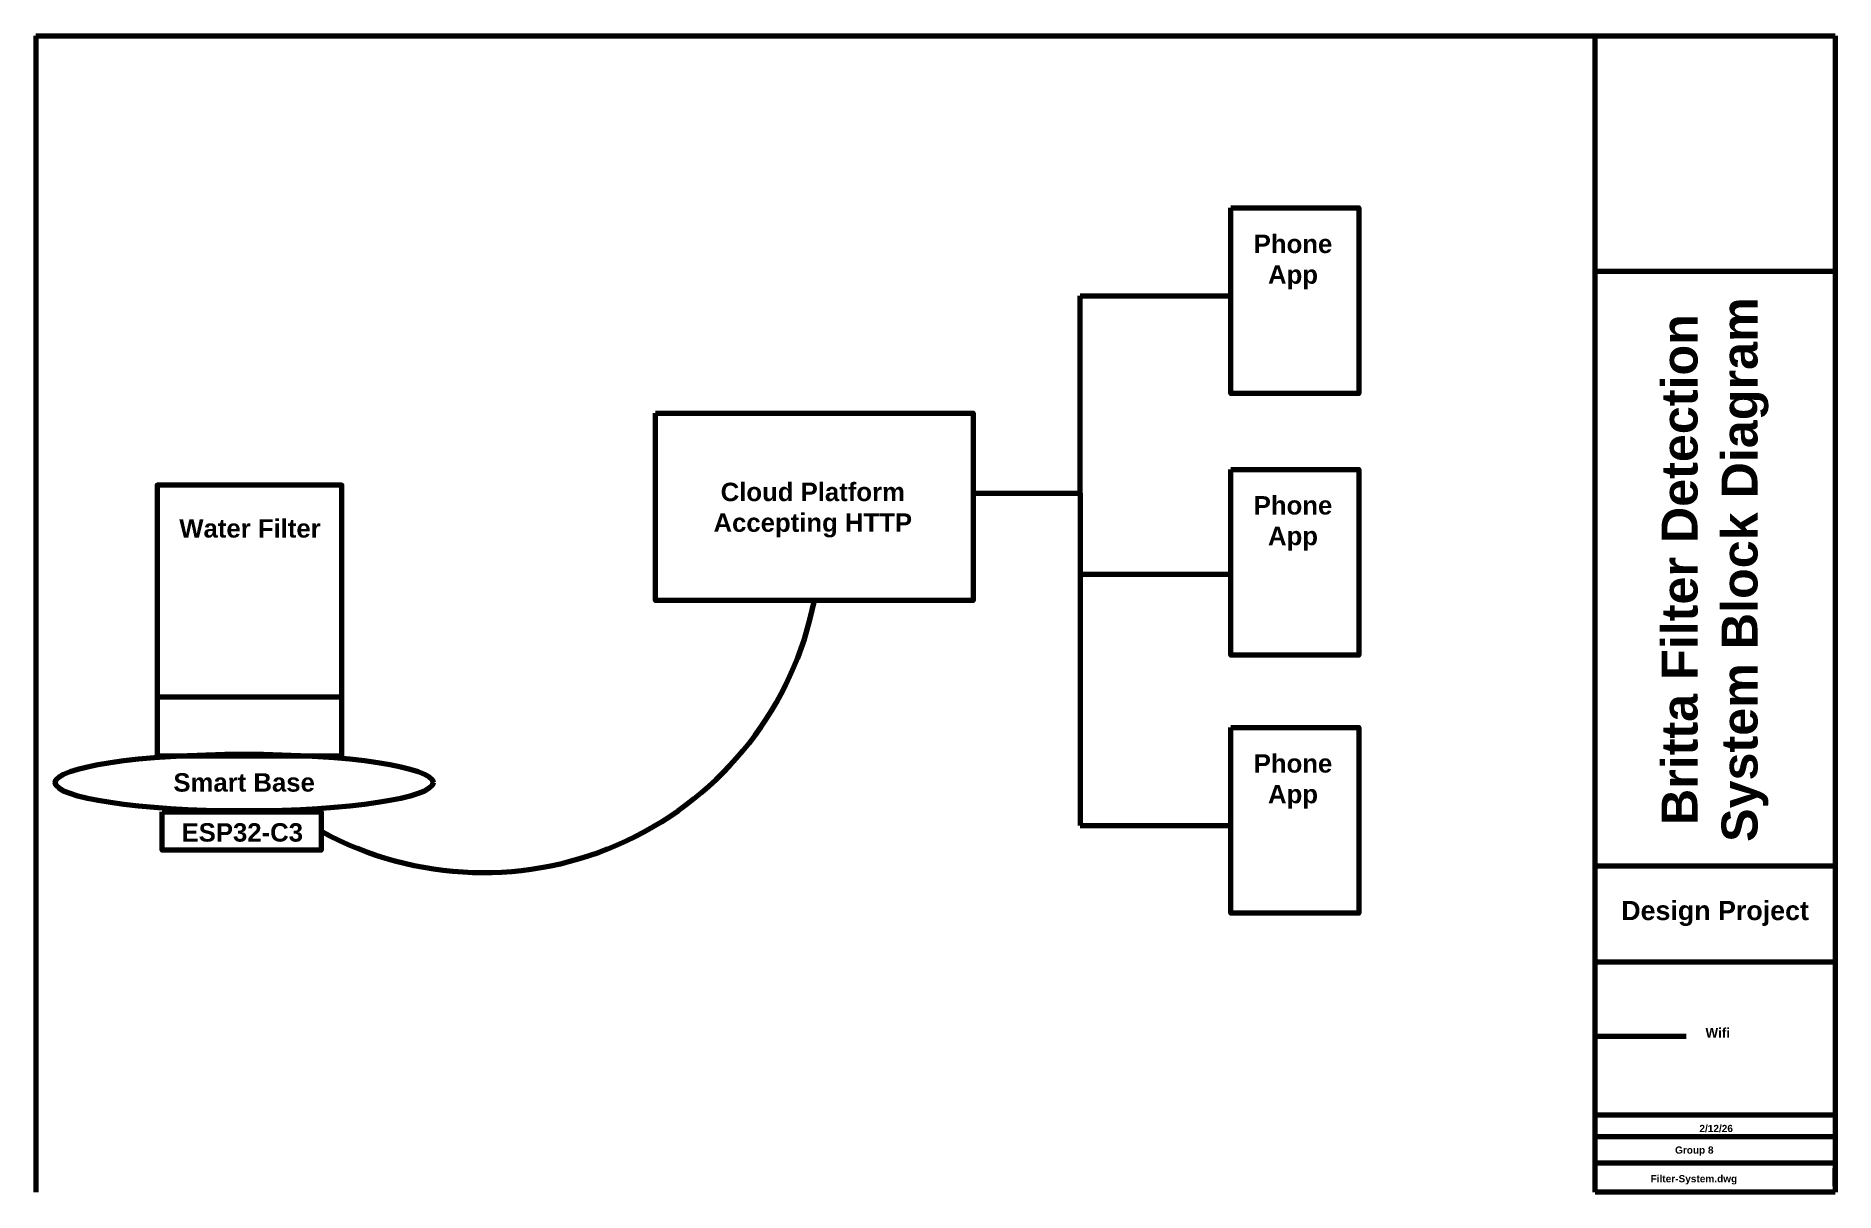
# Paper-space layout 'Layout1' of a CAD drawing. Extents: x 0 to 37.5, y 0 to 24.1.
import ezdxf

# ---------------------------------------------------------------- set-up
doc = ezdxf.new("R2010")
doc.units = 0
doc.header["$MEASUREMENT"] = 0
doc.layers.get('0').update_dxf_attribs({"linetype": 'CONTINUOUS'})
for name, color, linetype in [('HDMI', 112, 'CONTINUOUS'), ('POE', 46, 'CONTINUOUS'), ('TB', 7, 'CONTINUOUS'), ('TITLE_BLOCK', 7, 'CONTINUOUS')]:
    doc.layers.add(name, color=color, linetype=linetype)
doc.styles.add('WAG15', font='Arial Bold.ttf', dxfattribs={"height": 0.15})
doc.styles.add('WAG20', font='Arial Bold.ttf', dxfattribs={"height": 0.2})
doc.styles.add('WAG30', font='Arial Bold.ttf', dxfattribs={"height": 0.3})
doc.styles.add('WAG40', font='Arial Bold.ttf', dxfattribs={"height": 0.4})

# ---------------------------------------------------------------- blocks, each defined once
blk = doc.blocks.new('REVDATE')
at = {"color": 0, "style": 'WAG15', "flags": 8}
for tag, p in [('REVDATE', (0.2, 0.65)), ('USER', (-0.3, 0.2)), ('FNAME', (-0.9, -0.3))]:
    blk.add_attdef(tag, p, '', height=0.15, dxfattribs=at)

psp = doc.layouts.get("Layout1")

# ---------------------------------------------------------------- linework, layer by layer
at = {"lineweight": 120}
for points in [[(24.903, 20.515), (27.577, 20.515), (27.577, 16.646), (24.903, 16.646)], [(12.915, 16.237), (19.538, 16.237), (19.538, 12.334), (12.915, 12.334)], [(24.903, 15.064), (27.577, 15.064), (27.577, 11.195), (24.903, 11.195)], [(2.526, 9.093), (6.378, 9.093), (6.378, 14.739), (2.526, 14.739)], [(24.903, 9.683), (27.577, 9.683), (27.577, 5.815), (24.903, 5.815)]]:
    psp.add_lwpolyline(points, close=True, dxfattribs=at)
at = {"linetype": 'ByBlock', "lineweight": 120}
psp.add_lwpolyline([(2.631, 7.926), (5.943, 7.926), (5.943, 7.124), (2.631, 7.124)], close=True, dxfattribs=at)
at = {"lineweight": 120}
psp.add_ellipse((4.339, 8.536), major_axis=(3.939, 0), ratio=0.150442, dxfattribs=at)
at = {"layer": 'HDMI', "lineweight": 120}
for p, q in [((21.768, 14.571), (21.768, 18.686)), ((21.768, 18.686), (24.903, 18.686)), ((19.538, 14.571), (21.768, 14.571)), ((21.768, 14.571), (21.768, 12.883)), ((21.768, 12.883), (24.903, 12.883)), ((21.768, 12.883), (21.768, 7.643)), ((21.768, 7.643), (24.903, 7.643))]:
    psp.add_line(p, q, dxfattribs=at)
at = {"layer": 'HDMI', "linetype": 'Continuous', "lineweight": 120}
psp.add_line((32.5, 3.248), (34.4, 3.248), dxfattribs=at)
at = {"layer": 'HDMI', "lineweight": 120}
psp.add_arc((9.324, 13.694), 7.035, 241.2718, 348.8519, dxfattribs=at)
at = {"layer": 'POE', "color": 5, "lineweight": 158, "transparency": 33554687}
psp.add_lwpolyline([(2.526, 9.093), (6.378, 9.093), (6.378, 10.313), (2.526, 10.313)], close=True, dxfattribs=at)
at = {"layer": 'TB', "lineweight": 120}
for p, q in [((0, 24.1), (32.5, 24.1)), ((0, 24.1), (0, 0)), ((32.5, 0), (32.5, 24.1)), ((32.5, 20.5), (32.5, 20.875)), ((37.5, 1.15), (32.5, 1.15)), ((37.5, 0.6), (32.5, 0.6)), ((37.5, 0.125), (37.5, 0.5))]:
    psp.add_line(p, q, dxfattribs=at)
at = {"layer": 'TB', "linetype": 'Continuous', "lineweight": 120}
for p, q in [((32.5, 24.1), (37.5, 24.1)), ((37.5, 24.1), (37.5, 0)), ((32.5, 19.2), (37.5, 19.2)), ((32.5, 6.8), (37.5, 6.8)), ((32.5, 4.8), (37.5, 4.8)), ((37.5, 0), (32.5, 0))]:
    psp.add_line(p, q, dxfattribs=at)
at = {"layer": 'TITLE_BLOCK', "linetype": 'Continuous', "lineweight": 120}
psp.add_line((37.5, 1.6), (32.5, 1.6), dxfattribs=at)

# ---------------------------------------------------------------- block references
at = {"lineweight": 120}
ref = psp.add_blockref('REVDATE', (33.841, 0.6), dxfattribs=at)
ref.add_attrib('REVDATE', '2/12/26', (34.673, 1.25), dxfattribs={"color": 0, "height": 0.15, "style": 'WAG15'})
ref.add_attrib('USER', 'Group 8', (34.165, 0.8), dxfattribs={"color": 0, "height": 0.15, "style": 'WAG15'})
ref.add_attrib('FNAME', 'Filter-System.dwg', (33.656, 0.203), dxfattribs={"color": 0, "height": 0.15, "style": 'WAG15'})

# ---------------------------------------------------------------- texts
at = {"linetype": 'Continuous', "lineweight": 120, "width": 6.40611, "attachment_point": 5, "style": 'WAG30'}
for s, insert, char_height in [('Phone\\PApp', (26.202, 19.389), 0.3836), ('Cloud Platform\\PAccepting HTTP', (16.192, 14.216), 0.38365), ('Smart Base', (4.339, 8.536), 0.3836), ('ESP32-C3', (4.3, 7.494), 0.3836)]:
    psp.add_mtext(s, dxfattribs=dict(at, insert=insert, char_height=char_height))
at = {"layer": 'TB', "linetype": 'Continuous', "lineweight": 120, "style": 'WAG20'}
psp.add_text('Wifi', height=0.2, dxfattribs=at).set_placement((34.8, 3.22))
at = {"layer": 'TITLE_BLOCK', "lineweight": 120, "insert": (35, 12.975), "char_height": 0.75, "width": 12.35, "attachment_point": 5, "rotation": 90, "style": 'WAG30'}
psp.add_mtext('Britta Filter Detection\\PSystem Block Diagram', dxfattribs=at)
at = {"layer": 'TITLE_BLOCK', "linetype": 'Continuous', "lineweight": 120, "width": 6.40611, "attachment_point": 5, "style": 'WAG30'}
for s, insert, char_height in [('Phone\\PApp', (26.202, 13.938), 0.3836), ('Water Filter', (4.461, 13.832), 0.38365), ('Phone\\PApp', (26.202, 8.558), 0.3836)]:
    psp.add_mtext(s, dxfattribs=dict(at, insert=insert, char_height=char_height))
at = {"layer": 'TITLE_BLOCK', "lineweight": 120, "insert": (35, 5.807), "char_height": 0.4, "width": 5, "attachment_point": 5, "style": 'WAG40'}
psp.add_mtext('Design Project', dxfattribs=at)

doc.saveas('drawing.dxf')
